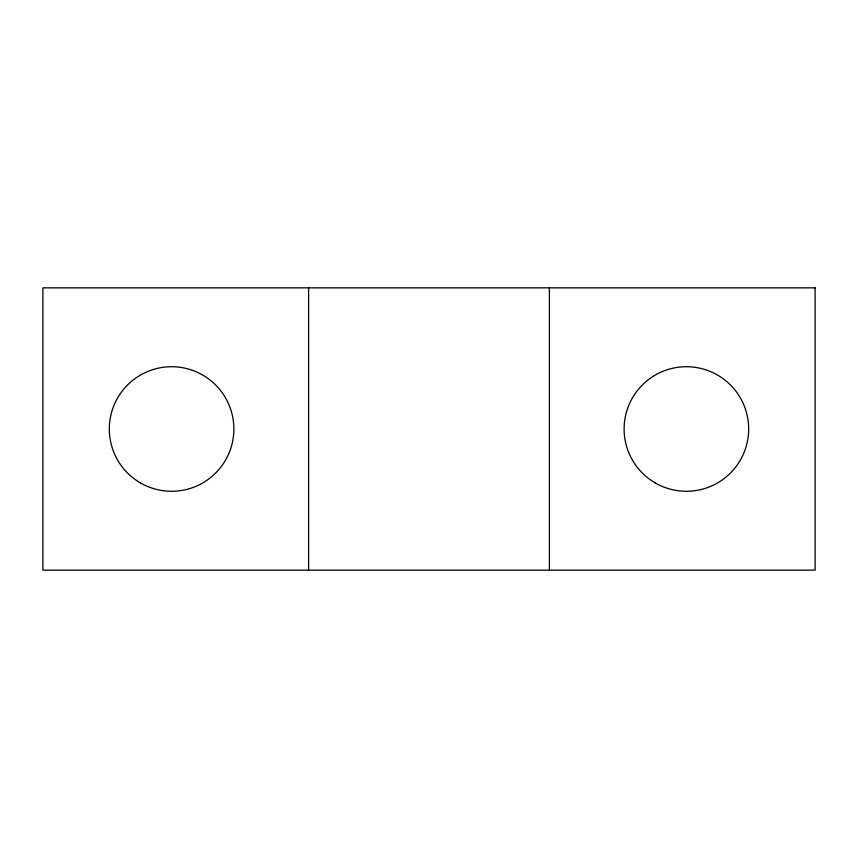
<?xml version="1.0" encoding="UTF-8"?>
<svg xmlns="http://www.w3.org/2000/svg" width="858" height="858" viewBox="0 0 858 858"><rect width="100%" height="100%" fill="white"/><g stroke="black" fill="none" stroke-linecap="round" stroke-linejoin="round"><path stroke-width="1.29" d="M549.399 287.848L549.399 570.152M308.601 287.848L308.601 570.152M815.1 287.848L42.9 287.848L42.9 570.152L815.1 570.152L815.1 287.848M140.465 482.936A62.269 62.269 0 0 0 233.869 429A62.269 62.269 0 0 0 140.465 375.064A62.269 62.269 0 0 0 140.465 482.936M655.265 482.936A62.269 62.269 0 0 0 748.669 429A62.269 62.269 0 0 0 655.265 375.064A62.269 62.269 0 0 0 655.265 482.936"/></g></svg>
